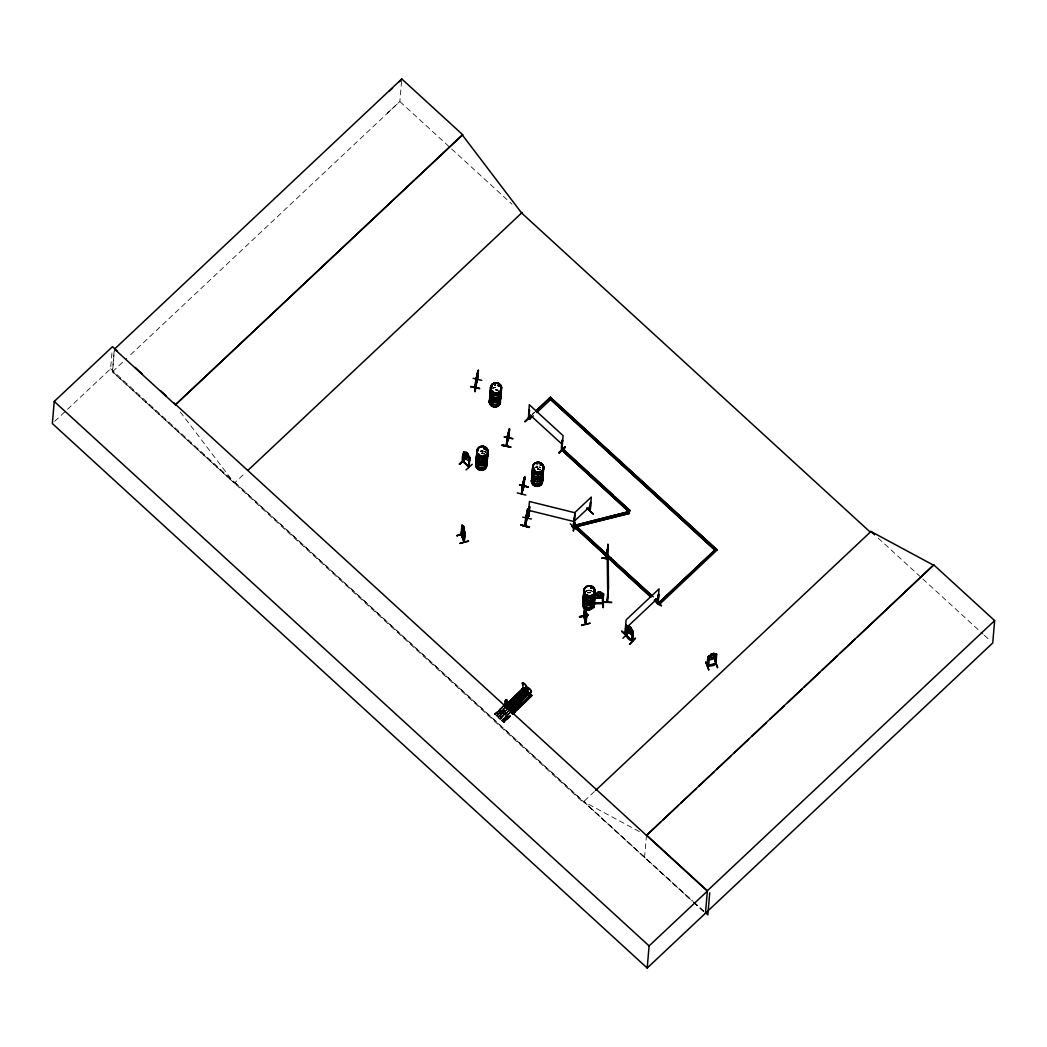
<?xml version="1.0" encoding="UTF-8"?>
<svg xmlns="http://www.w3.org/2000/svg" width="1047" height="1047" viewBox="0 0 1047 1047"><rect width="100%" height="100%" fill="white"/><g stroke="black" fill="none" stroke-linecap="round" stroke-linejoin="round"><path stroke-width="0.75" stroke-dasharray="5 3.75" d="M54.732 421.326L110.602 368.793L112.081 351.412M114.097 351.517L112.343 371.881L234.358 483.125L245.731 472.433M594.395 791.558L583.009 802.251L112.579 371.659L114.516 349.083M401.59 81.169L399.849 101.546L128.009 357.158M494.799 714.159L497.089 716.305L504.811 708.884L497.037 716.266L496.343 715.651L505.217 707.209M495.912 713.086L498.058 714.918M496.658 712.366L498.804 714.198M497.783 711.293L499.929 713.125M504.955 711.149C491.2 718.517 501.997 723.189 508.07 711.868M499.17 716.056L501.317 717.902M499.916 715.35L502.063 717.182M500.191 719.053L499.602 718.608L506.264 712.3L499.655 718.661L500.309 719.276L507.926 711.698M501.042 714.263L503.175 716.109M502.037 713.321L504.183 715.153M502.324 721.147L501.565 720.467L510.386 711.986M503.149 712.235L505.295 714.08M502.874 719.446L505.007 721.278M510.661 716.318L504.039 722.666L501.762 720.441M504.733 717.653L506.879 719.485M505.727 716.698L507.874 718.543M506.853 715.625L508.999 717.457M644.559 857.545L646.457 835.414M503.097 713.295L503.358 714.185M500.885 711.096L500.571 710.023M507.677 716.514L506.735 716.829L507.219 717.627M499.943 710.193L500.257 711.266M503.097 713.36L503.829 713.072M503.764 705.927L494.616 714.119L503.437 705.626M503.581 705.704L494.616 714.106M503.895 706.044L495.035 714.486L504.183 706.293M495.179 714.564L504 706.084M496.343 715.638L505.308 707.235M506.604 706.398L496.514 715.703M503.555 709.709L497.037 716.266M507.442 709.277L498.568 717.719L497.875 717.103L506.748 708.649M498.15 717.339L504.68 710.848M498.28 717.457L507.258 709.068M499.877 718.87L509.863 709.382M500.021 719.001L509.012 710.573M510.543 712.078L501.578 720.48L508.777 714.551M509.483 713.177L501.853 720.729L510.727 712.287M502.285 721.121L508.934 714.787M509.968 715.69L503.319 722.037L510.085 715.703M503.594 722.286L510.242 715.939M510.517 716.135L503.725 722.391L510.504 716.083M112.579 371.659L126.818 358.27M532.164 414.39L534.441 412.243M532.138 414.664L534.428 412.518M387.259 113.22L399.849 101.546L450.485 147.902M504.013 714.185L504.131 713.164M504.013 714.119L503.358 714.119M492.771 388.005L494.132 387.482M536.273 466.975L534.912 467.486A5.601 5.183 4.9 0 1 537.713 466.792L534.912 467.486A5.601 5.183 4.9 0 1 537.7 466.923M587.563 590.429L586.189 590.953A5.601 5.183 4.9 0 1 592.968 591.791L591.791 590.94M494.328 385.034L495.781 384.864M494.119 387.482L495.571 387.298A5.523 5.117 4.9 0 0 492.836 387.927M587.537 590.429L591.817 590.953M588.807 592.484L587.341 592.667L590.259 592.759A5.497 5.091 4.9 0 0 587.393 592.707A5.51 5.104 4.9 0 1 590.233 592.694M496.828 389.811L495.362 389.641A5.51 5.104 4.9 0 1 498.136 390.4A5.484 5.091 4.9 0 0 495.388 389.589L498.202 390.243M481.803 453.168A5.51 5.104 4.9 0 1 484.565 453.861A5.484 5.091 4.9 0 0 481.816 453.063L484.63 453.809A5.497 5.091 4.9 0 0 481.803 453.181L483.256 453.286M539.153 466.975L540.527 467.486A5.601 5.183 4.9 0 0 539.153 467.093M639.324 831.58L583.689 801.622L692.42 900.747M507.69 716.449L507.939 717.339L506.918 717.417M484.8 451.466L486.004 452.304M693.624 901.847L704.5 911.767M878.184 538.119L921.596 577.852M922.8 578.952L983.094 634.142M984.298 635.241L990.318 640.764M451.689 149.001L511.983 204.178M235.038 482.497L692.329 901.061M693.533 902.161L704.278 911.989M110.602 368.793L692.316 901.258M693.507 902.344L704.251 912.186M180.267 411.929L234.358 483.125M494.328 385.388A5.523 5.117 4.9 0 1 495.755 385.217M494.367 384.982A5.51 5.104 4.9 0 1 495.794 384.812M492.81 388.345A5.51 5.104 4.9 0 1 495.545 387.665M492.771 388.136A5.601 5.183 4.9 0 1 495.558 387.442M586.202 591.084A5.601 5.183 4.9 0 1 592.968 591.908M586.255 590.888A5.523 5.117 4.9 0 1 592.929 591.699M586.228 591.293A5.51 5.104 4.9 0 1 591.738 591.293M483.439 451.087A5.601 5.183 4.9 0 0 480.547 451.087L483.465 450.943A5.523 5.117 4.9 0 0 480.586 450.891M484.8 451.597A5.601 5.183 4.9 0 1 485.978 452.422M484.787 451.401A5.523 5.117 4.9 0 1 485.939 452.212M480.56 451.309A5.51 5.104 4.9 0 1 483.413 451.309M484.748 451.82A5.51 5.104 4.9 0 1 485.9 452.631M481.816 453.037A5.51 5.104 4.9 0 1 484.578 453.717M481.79 453.403A5.51 5.104 4.9 0 1 484.552 454.084A5.484 5.091 4.9 0 0 481.79 453.416M536.47 464.868A5.523 5.117 4.9 0 1 537.896 464.685M534.938 467.826A5.51 5.104 4.9 0 1 537.687 467.145M539.113 467.315A5.51 5.104 4.9 0 1 540.448 467.826M498.778 710.259L500.911 712.248L498.778 710.259M499.903 709.185L502.037 711.175L499.903 709.185M503.62 718.648L505.753 720.637L503.62 718.648M538.983 469.2L537.517 469.017A5.497 5.091 4.9 0 1 540.278 469.75L538.983 469.2M538.969 469.292L537.504 469.108A5.51 5.104 4.9 0 1 540.278 469.881L538.969 469.292M496.788 390.112A5.51 5.104 4.9 0 0 495.349 389.929A5.484 5.091 4.9 0 1 496.775 390.125M590.22 592.838A5.51 5.104 4.9 0 0 587.38 592.838A5.497 5.091 4.9 0 1 590.22 592.864M540.291 469.737A5.51 5.104 4.9 0 0 537.53 469.043A5.497 5.091 4.9 0 1 540.278 469.737M540.252 470.09A5.51 5.104 4.9 0 0 537.491 469.409A5.497 5.091 4.9 0 1 540.252 470.103"/><path stroke-width="1.5" d="M524.992 526.052L525.947 516.393L525.555 525.293M527.256 517.977L525.385 525.96M611.605 602.208L602.745 602.208L611.605 602.588M475.168 387.01L476.28 377.771M477.026 379.852C478.021 374.106 472.642 410.293 475.901 378.477M477.458 379.956L477.615 379.236M506.251 445.813L506.813 444.857M507.324 437.136C507.141 440.381 505.858 456.034 507.415 436.35M508.214 438.51L509.051 429.767M522.231 484.997L522.728 484.355L521.445 493.935L523.605 485.69L523.814 486.567L521.471 493.438M462.709 461.321L468.964 467.25L469.867 457.356L463.69 451.689L465.81 453.364C464.842 449.058 471.058 457.919 465.902 452.278M463.441 461.832C461.217 463.075 462.578 451.178 464.201 453.011L463.507 461.923M469.867 457.46C467.237 479.421 470.142 459.227 469.082 457.827M469.161 466.936L462.866 461.347L463.69 451.689M529.599 410.385L528.591 419.441L529.272 404.692L563.09 435.644L561.938 449.922C561.414 448.482 560.943 448.81 562.265 440.29L562.632 441.023L562.265 440.29M528.277 418.316L528.63 419.441L528.015 418.538M561.873 449.87L562.056 440.499M626.472 636.131L626.8 635.516M631.655 640.358L632.663 631.681M117.29 351.059L112.487 346.675L54.248 401.446L52.35 423.564L647.203 968.043L992.739 642.963L994.65 620.609L933.754 564.883L646.457 835.414L660.709 822.026M175.399 404.809L462.669 134.697L401.786 78.957L114.516 349.083L175.399 404.809L462.669 134.697M401.786 78.957L399.444 81.718M459.568 464.227L465.771 458.285L459.594 464.096M465.169 532.858L456.898 535.737L465.208 532.779M464.201 453.011L463.298 462.133L462.826 460.968M470.849 386.827L479.552 388.516L470.862 386.762M470.967 386.395L479.539 388.516M466.295 452.71L467.551 453.861M473.179 378.32L481.751 380.362M466.02 469.894L472.223 464.292M468.467 541.077L460.039 543.301M460.916 534.52L461.976 525.529L461.531 535.161L462.093 524.756L465.064 532.386L464.004 542.124L461.19 534.297M467.787 455.445L467.616 457.474L465.666 455.707L465.85 453.665L469.305 456.413M467.904 453.992L468.65 458.429L465.588 456.571L464.803 452.723L465.876 453.312M463.14 526.903C462.8 522.257 465.719 533.368 463.154 525.843M463.14 527.387L463.926 531.784L464.096 529.756M463.245 525.816L462.46 528.146L464.436 533.054M463.428 526.536L464.03 528.054M468.637 466.504L469.292 457.618M475.102 386.906L477.615 379.407M476.372 377.797L475.351 386.526M476.922 377.221L477.092 375.192M464.227 528.303L463.638 541.456L464.057 540.867M477.471 373.399L476.359 377.862M463.978 541.247L464.737 532.4L464.737 533.185M465.156 532.36L464.292 542.019L461.295 534.009M504.288 437.044L512.978 438.719L504.301 436.861M506.303 445.59L508.75 437.816M508.423 438.065L509.156 429.296L508.947 430.854M508.724 438.143C507.939 442.724 510.347 421.025 509.365 431.652M501.997 445.355L510.687 447.095L501.984 445.407M517.297 492.915L525.869 495.074M530.096 416.719L525.005 421.47M521.995 493.124L522.427 484.277M522.623 484.29L521.746 494.001L523.997 485.939M523.435 481.712L523.251 483.74L523.919 481.319M523.814 479.919L524.612 477.118L523.186 484.617M529.232 414.651L528.905 419.297L528.12 418.682M524.246 477.707L523.736 486.947L524.743 476.555L524.56 479.578M504.863 704.71L506.669 706.332M523.906 486.161L524.665 477.314M507.141 700.626C506.591 698.571 504.759 700.901 506.264 699.54M528.709 417.884L529.939 419.022L528.735 417.609L531.012 415.463M505.976 703.806L503.712 705.887M522.806 689.436L507.245 704.16C506.853 705.246 505.295 702.066 509.169 705.704M531.156 415.842L524.979 421.601M506.617 703.505L504.131 706.254M522.702 517.166L531.353 519.011M507.442 702.066L507.232 700.548M507.154 701.686L507.298 700.692M505.91 707.824L508.122 705.704L507.821 704.945L505.308 707.235M507.258 709.068L509.483 706.921L507.01 708.898C510.818 703.218 507.01 709.238 509.928 709.316M509.824 701.11L513.043 703.859M519.521 484.84L528.094 486.881M525.947 516.393L525.018 525.725M510.373 703.348L510.413 704.67L510.491 703.519M526.471 517.859L527.138 512.075M510.373 707.811L510.53 707.078L509.889 707.445M526.667 518.946L527.609 509.287L527.4 511.041M526.968 519.011L527.91 508.659L527.23 518.304M527.125 519.534L528.814 511.46L526.654 519.417M511.041 708.387L509.117 710.769L511.381 708.688L511.08 707.929L508.567 710.219M528.421 515.386L529.101 515.935L528.447 515.098M513.004 698.061L516.21 700.823M529.847 506.787L528.905 515.975L529.481 511.041M512.376 706.633L512.951 705.809L513.933 706.542M513.488 706.882L516.695 709.644M529.481 526.824L520.83 524.992L529.442 527.099M514.548 709.526L514.26 707.183M514.221 710.455L514.169 711.109M512.127 713.531L514.378 711.45L515.242 711.724M516.289 704.199L519.495 706.947M519.456 701.15L522.662 703.911M522.139 689.646L521.916 688.952L524.835 692.067M525.738 688.704L525.502 689.816L524.756 687.827M550.486 397.415L717.274 550.068L550.486 397.415L535.567 411.445M550.513 399.666L536.797 412.57M510.386 706.961L527.007 691.125L526.34 690.549M526.903 694.344L526.693 693.651L529.612 696.765M515.229 711.711L531.784 695.836L529.455 693.507M559.019 452.736L565.432 447.174L559.32 453.037M630.163 510.452L628.933 511.865L561.493 449.83L562.697 448.705L630.137 510.727L615.688 497.495M561.48 450.105L562.697 448.705M570.275 523.814L576.635 529.599M572.186 525.764L572.63 527.583L629.404 513.396L628.959 511.59L572.159 526.039L628.959 511.59L561.493 449.83M572.63 527.583L629.404 513.396M573.965 518.003C575.248 517.113 572.055 527.4 573.874 527.099L575.209 512.808L529.455 501.487L528.238 515.726L529.01 515.909M573.128 530.737L575.209 522.767L573.52 530.986M573.952 526.549L573.625 526.484M653.236 596.777L575.85 525.947L574.646 527.073L650.815 597.091M575.85 525.947L616.303 563.273M579.567 616.932L588.231 615.139L579.58 616.801M589.801 511.368L590.351 502.508M573.691 526.785L574.842 512.546L591.306 497.076L590.128 511.394L590.626 502.246M581.53 625.059L590.181 623.187L581.635 625.478M584.265 617.036L584.815 607.378L583.794 615.963M583.964 617.102L584.907 606.697L585.509 609.092M586.857 508.214L593.23 513.868M585.234 613.424L585.679 607.862L586.333 610.493M586.189 610.179L585.587 607.875M585.836 615.885L586.307 610.44M585.509 623.017L586.255 614.576L586.726 615.243M586.019 623.737L586.556 614.524M586.83 614.524L585.993 624.182L584.069 615.819M594.029 603.007C606.449 602.038 601.24 607.587 602.719 594.487L603.53 594.761L602.836 603.661L594.107 603.687L594.853 594.487L595.651 594.487C594.225 607.967 591.974 602.025 602.666 603.242M593.845 600.716L593.57 607.574L593.518 600.716M594.905 603.687L594.918 603.007M597.85 593.466L597.85 592.249L600.742 592.34L597.85 592.249M598.413 592.471L600.153 592.471M606.435 558.823L602.13 558.038M600.559 593.466L600.742 592.249L600.559 593.374L601.973 593.741L601.803 595.769L600.271 596.646L596.188 595.769L596.358 593.741C601.017 592.707 592.092 594.251 595.913 593.374M602.81 599.185L603.033 607.561M606.396 558.326L607.456 549.466L606.331 559.059M602.745 603.648L603.53 593.728L600.651 593.427M606.763 559.124L607.914 544.1L608.543 587.877L607.325 602.182L607.339 600.952M607.757 592.51L607.011 602.182L607.024 600.952M608.071 592.51L607.365 602.012M610.951 557.75L602.117 558.156M626.865 628.75L627.114 625.844L633.186 631.459L632.336 641.314L621.787 631.171L628.108 637.126M622.913 638.264L629.103 632.323M625.74 633.448L624.863 634.129L626.145 619.837L659.073 588.872L657.765 603.137C657.621 604.407 657.359 601.24 658.066 594.775L658.838 594.447L658.144 603.242M625.91 625.412L626.237 624.693L625.242 634.233M625.713 633.775L625.569 633.16M625.87 628.946L626.237 624.693M625.713 633.854L626.459 624.889M626.904 635.673L626.996 626.564L625.949 635.555M627.572 627.088L626.499 636.105M627.82 626.054L631.354 628.082L632.035 632.48L628.959 630.647L628.161 626.787L629.234 627.375C628.449 624.666 632.257 628.03 631.197 629.234L633.252 631.511L632.545 641.117L621.735 631.367M629.666 626.787L630.922 627.912M632.453 631.891L631.694 640.856C626.093 638.984 624.221 632.964 626.983 625.831M629.718 644.428L635.542 638.12L629.469 644.193M658.838 594.447L657.464 603.897L657.856 603.098M655.592 599.237L659.165 602.509L716.043 548.942M654.388 600.363L659.152 604.721L654.414 600.088M660.356 603.596L655.618 598.963M661.272 605.82L654.859 600.075M647.203 968.043L649.101 945.912L707.353 891.141L173.632 402.624M714.839 550.068L549.309 398.266L714.839 550.068L659.113 602.47M715.965 655.278C715.572 662.437 718.975 665.944 707.654 666.088C708.78 665.971 706.097 662.149 708.361 656.233M709.094 656.77C708.871 679.006 707.065 655.317 709.185 657.045M705.822 662.123L708.793 669.753M711.175 654.048L709.578 657.909L713.491 657.738L714.957 656.508L715.14 654.467L713.779 654.467L713.962 653.315L711.201 654.126M711.711 654.113L713.387 653.681M717.719 667.58L714.8 659.623L717.378 667.672M715.873 655.003L715.153 664.191L715.912 663.34M708.911 660.081L715.441 658.38L716.619 654.074L715.729 653.956L716.645 654.166L715.912 664.034L707.628 665.709M705.456 913.272L707.379 890.735L994.65 620.609M709.735 892.882L707.851 914.829L705.704 912.866M857.755 636.733L933.754 564.883M521.184 703.505L520.909 702.537M479.081 454.411L479.67 454.791L478.911 454.241M492.483 391.408L492.352 390.976M493.137 391.342L492.391 390.871M485.481 449.307L485.873 448.443M498.176 385.767L498.49 384.864L498.778 385.846M534.022 477.851L534.494 477.275M535.226 470.522L534.533 470.352M535.344 470.744L534.585 470.339L535.383 470.797M540.553 464.868L540.684 465.195M541.561 464.973L541.05 464.253M586.726 594.722L587.589 594.892M527.439 513.619L527.662 511.59M478.243 372.981L476.11 380.794M507.167 439.256L509.379 431.56M527.125 514.313L527.505 512.127M510.674 447.134L502.102 444.857L510.7 446.925M526.51 515.176L526.837 513.501L526.091 516.551M528.002 508.685L525.777 517.113M477.511 375.664L477.942 373.491M509.078 432.071L507.69 437.109L508.253 433.406M523.84 482.183L524.272 480.01M506.813 705.691L507.429 703.034M522.963 684.476L522.833 684.607A2.958 0.864 46.1 0 1 522.977 683.037A2.958 0.864 46.1 0 1 525.987 685.746A2.958 0.864 46.1 0 1 525.856 687.303L525.044 691.177L522.911 689.266L522.963 684.476A2.958 0.864 46.1 0 1 523.094 682.919A2.958 0.864 46.1 0 1 526.118 685.628A2.958 0.864 46.1 0 1 525.987 687.185L525.175 691.059L510.465 704.971L524.783 691.177M529.821 695.875L530.633 692.015A2.958 0.864 46.1 0 0 530.764 690.444A2.958 0.864 46.1 0 0 527.753 687.735A2.958 0.864 46.1 0 0 527.609 689.306L527.688 693.965L529.952 695.758L530.764 691.884A2.958 0.864 46.1 0 0 530.894 690.326A2.958 0.864 46.1 0 0 527.871 687.617A2.958 0.864 46.1 0 0 527.74 689.188L527.819 693.847M507.664 435.212L507.402 436.429L509.326 429.152M522.689 484.395L523.369 481.319M526.994 512.52L527.819 509.222M526.641 515.896L527.204 513.436M525.934 519.731L527.452 513.593L525.869 519.364M477.118 374.826L476.555 378.53L477.589 374.8M523.461 481.345L522.859 483.151M527.609 509.287L527.74 510.072M525.018 525.96L526.89 517.82M529.075 506.591L529.769 507.062M527.007 519.482L529.259 511.407M573.115 526.837L573.612 525.96M477.288 373.844L478.283 370.599L476.621 376.645M507.232 436.35L506.251 445.996L508.201 438.863M509.156 429.296L508.148 433.432M508.894 431.338L508.057 435.801L508.724 433.379M508.319 437.882L508.214 438.628M524.154 477.681L523.343 481.371M522.466 487.221L524.586 479.5M528.068 487.104L519.521 484.748L528.094 486.973M478.178 370.638L478.505 370.062L477.589 379.315M573.664 526.261L574.149 526.785M516.393 698.336L515.176 697.603L514.509 698.82M519.521 702.55L519.391 703.741M486.096 449.228L485.337 448.247M540.213 464.646L541.26 464.083M590.639 587.511L591.882 587.027M590.953 587.328L591.476 588.231L592.052 587.459M592.249 587.864L590.914 588.192M511.158 705.861L510.072 708.675L508.646 707.406L508.305 703.309L509.523 702.511M512.768 706.699L511.957 707.013M525.123 688.599L525.267 688.847M498.163 384.969L499.327 384.681M484.591 448.443L486.201 448.836M478.191 461.635L478.414 461.91M541.744 465.182L540.291 464.999M591.045 587.21L591.11 587.943M591.843 588.061L591.476 587.04M513.436 710.965L513.894 710.573M528.172 515.373L529.075 515.595M593.191 514.064L586.844 508.096M506.892 705.613L505.387 704.422L505.204 700.875M503.45 705.639L505.845 703.178M503.489 705.678L506.015 703.335M503.856 706.005L506.395 704.173L505.675 703.545M504 706.084L506.054 703.872M523.369 687.905L506.866 704.16L523.814 688.023M507.86 704.723L523.291 689.894L507.887 704.723C506.722 702.707 505.675 705.626 506.944 704.003L523.552 687.918M522.911 689.266L525.175 691.059M507.389 704.291L522.885 689.515M524.181 688.481L507.376 704.278M505.178 707.17L507.703 705.338M505.439 707.406L507.821 704.945M505.727 707.615L507.965 705.469L505.819 703.571M505.858 707.785L507.978 705.534M506.696 708.623L509.274 706.306M511.041 705.717L510.7 705.05L526.549 689.986M510.936 705.403L525.267 691.622M509.981 706.594L526.798 690.209M507.389 709.238L509.614 707.222M510.046 706.646L526.772 690.771L524.678 688.795M510.255 706.764L526.798 690.863L526.17 690.313M508.423 710.154L510.962 708.322M508.698 710.389L511.08 707.929M508.842 710.52L511.224 708.453M528.146 692.604L511.577 708.479L528.382 692.041M511.603 708.492L528.63 692.263M528.591 692.721L511.551 708.439M513.266 707.942L528.683 693.088M513.331 707.994L528.957 693.179M513.54 708.112L528.984 693.271M513.684 708.309L528.094 694.593M512.808 709.552L510.386 711.986L512.965 709.696M529.141 693.638L531.536 695.483L512.402 713.779M513.056 710.298L510.714 712.287L512.938 710.01L514.744 711.62M510.962 712.444L513.514 710.821M511.093 712.614L513.318 710.52M513.187 710.939L513.593 710.337M515.242 709.67L529.56 695.875M531.575 694.907L514.614 711.162L514.116 710.717L530.921 694.92L531.536 695.535L514.784 711.332M531.326 694.684L514.378 710.861M512.271 713.609L531.549 695.47M512.546 713.91L514.915 711.842L512.86 714.185M512.821 714.146L514.928 711.895M465.405 458.141L459.62 464.305M459.306 463.991L465.706 458.39M530.803 415.515L525.031 421.679M633.003 634.43L632.27 634.927C630.477 635.673 624.994 625.949 627.467 630.438M661.534 605.703L658.341 602.823M248.113 470.195L522.296 212.371M463.376 454.673C463.926 456.78 467.695 461.832 469.684 460.327M535.593 411.157L550.513 397.127M529.939 419.022L533.368 415.79M574.083 521.406L590.547 505.923M625.386 628.684L658.314 597.719M659.152 604.721L717.3 549.793M595.573 790.446L870.96 531.496L933.728 565.288M663.078 819.788L678.508 805.274M680.877 803.049L696.32 788.535M698.689 786.297L714.119 771.796M716.488 769.558L730.741 756.17M734.3 752.819L748.54 739.418M752.099 736.067L766.352 722.679M769.911 719.328L784.151 705.94M787.724 702.589L801.963 689.188M804.332 686.963L819.762 672.449M822.144 670.211L837.574 655.71M839.943 653.472L855.373 638.958M389.144 91.272L392.573 88.092M870.96 531.496L870.279 532.138L521.628 213.012L462.617 135.338M586.582 617.429L584.553 609.642M464.868 535.187L461.845 527.675M485.913 449.32L484.578 448.993M633.003 634.299L632.218 634.848L627.415 630.425M573.952 527.06L573.233 526.89M506.225 704.382L506.748 704.356M606.422 557.92L606.435 558.745M520.752 703.977L519.561 703.846M499.053 385.846L499.432 384.982M499.314 385.977L498.228 385.702M591.071 587.04L591.725 587.288M462.264 526.235L461.688 525.633M463.651 533.002L456.898 535.737M460.013 543.458L468.467 541.116M711.293 654.139L713.989 653.407M715.795 653.995C712.444 653.629 704.984 656.286 708.976 660.029M705.809 662.149L708.767 669.936M715.049 663.654L708.256 665.238M584.684 611.631L584.658 609.629M584.998 608.111L584.527 607.443M579.58 617.023L588.205 615.322M579.475 616.591L588.113 614.89M515.739 699.37L514.614 698.951M519.953 702.406L521.17 703.034M626.171 635.346L626.917 635.621M606.723 557.92L602.117 558.26M595.874 593.44L602.64 593.427M594.866 594.775L595.651 594.487M603.53 594.761L602.719 594.487M573.429 526.261L574.083 526.445M498.778 385.793L499.498 385.113M603.281 599.355L603.399 607.561M505.505 700.181L505.335 701.307M510.936 706.071L510.151 708.597L508.724 707.314M574.044 526.733L573.154 526.51M478.322 370.782C474.723 399.025 479.356 363.021 477.196 373.792M477.825 371.436L477.72 372.248M524.167 477.956L524.063 478.78M528.696 510.347L574.45 521.668M507.546 705.102L508.083 705.691M510.805 708.073L511.342 708.675M602.588 593.374L603.53 593.728M584.043 616.146L585.993 623.999M585.639 624.13L583.768 616.002M528.395 418.721L529.023 409.861L529.389 410.594M506.355 699.736L507.036 700.443M509.889 702.786L508.227 703.401L508.593 704.291M509.614 702.72L510.295 703.427M524.612 687.971L525.581 688.847M515.032 711.463L511.813 708.387L514.902 711.842L512.768 709.931M512.428 710.704L513.855 711.986M463.533 461.701L469.108 466.582M870.868 531.418L874.572 534.808M528.513 413.539L562.331 444.491M562.671 448.98L589.173 473.244M591.594 475.443L613.267 495.296M619.876 566.545L652.019 595.965M574.646 527.073L650.841 596.816M463.612 452.723L469.867 458.416M646.496 834.996L707.379 890.735M135.272 367.523L142.457 374.106M160.44 390.557L166.434 396.041M54.248 401.446L649.101 945.912M514.195 707.968L514.849 709.251L513.763 712.065L512.336 710.782L512.376 707.589M507.245 701.608L507.651 702.432M510.779 704.971L511.067 705.953M464.737 532.4L465.025 533.093M461.217 534.389L464.279 541.849M585.6 609.066L585.247 608.124L586.333 615.243L586.215 611.527M716.397 657.084L715.441 658.38M585.077 607.26L586.857 614.602L585.574 609.433M585.404 611.461L586.006 613.922M586.255 614.576L586.425 615.296M607.155 549.479L607.168 550.212M505.426 701.228L505.465 704.343M607.155 552.947L607.784 596.725M593.963 600.559L594.068 607.574M500.924 391.447A5.51 5.104 4.9 0 1 495.689 397.886A5.51 5.104 4.9 0 1 490.284 391.447M501.016 391.29A5.601 5.183 4.9 0 1 494.982 397.781A5.601 5.183 4.9 0 1 490.755 390.034M490.637 392.259A5.51 5.104 4.9 0 0 494.092 399.745A5.51 5.104 4.9 0 0 500.95 394.811A5.484 5.091 4.9 0 1 494.105 399.601A5.484 5.091 4.9 0 1 490.677 392.141M501.147 389A5.523 5.117 4.9 0 1 495.898 395.452A5.523 5.117 4.9 0 1 490.48 389.013M491.017 387.77A5.523 5.117 4.9 0 1 491.881 386.709M500.963 391.041A5.523 5.117 4.9 0 1 495.728 397.48A5.523 5.117 4.9 0 1 490.31 391.041M501.173 388.594A5.51 5.104 4.9 0 1 495.938 395.033A5.51 5.104 4.9 0 1 490.533 388.607M491.056 387.364A5.51 5.104 4.9 0 1 491.92 386.304M499.759 397.179A5.51 5.104 4.9 0 1 495.1 404.849A5.51 5.104 4.9 0 1 490.218 397.179M490.048 399.221A5.51 5.104 4.9 0 1 490.899 398.161A5.497 5.091 4.9 0 0 490.048 399.234A5.51 5.104 4.9 0 1 490.912 398.03A5.484 5.091 4.9 0 0 490.075 399.103M500.649 395.674A5.601 5.183 4.9 0 1 494.603 402.166A5.601 5.183 4.9 0 1 490.376 394.431M499.799 396.761A5.523 5.117 4.9 0 1 495.139 404.443A5.523 5.117 4.9 0 1 490.245 396.761M499.982 394.732A5.523 5.117 4.9 0 1 495.31 402.414A5.523 5.117 4.9 0 1 490.415 394.732M500.571 395.557A5.51 5.104 4.9 0 1 494.629 401.943A5.51 5.104 4.9 0 1 490.467 394.326M594.343 594.395A5.51 5.104 4.9 0 1 589.121 600.834A5.51 5.104 4.9 0 1 583.702 594.408M584.239 593.165A5.51 5.104 4.9 0 1 585.103 592.118M584.174 592.982A5.601 5.183 4.9 0 1 585.051 591.908M594.094 590.416A5.601 5.183 4.9 0 1 589.356 598.203A5.601 5.183 4.9 0 1 584.396 590.416M594.395 593.989A5.523 5.117 4.9 0 1 589.16 600.441A5.523 5.117 4.9 0 1 583.729 593.989M584.265 592.759A5.523 5.117 4.9 0 1 585.129 591.699M594.002 590.717A5.523 5.117 4.9 0 1 589.33 598.4A5.523 5.117 4.9 0 1 584.435 590.717M584.187 592.864A5.601 5.183 4.9 0 1 585.064 591.791M594.029 590.312A5.51 5.104 4.9 0 1 589.369 597.981A5.51 5.104 4.9 0 1 584.488 590.325M593.178 600.127A5.51 5.104 4.9 0 1 588.519 607.797A5.51 5.104 4.9 0 1 583.637 600.127M593.269 599.944A5.601 5.183 4.9 0 1 588.532 607.731A5.601 5.183 4.9 0 1 583.585 599.944A5.601 5.183 4.9 0 0 587.812 607.561A5.601 5.183 4.9 0 0 593.858 601.07M594.264 600.101A5.601 5.183 4.9 0 1 587.288 605.114A5.601 5.183 4.9 0 1 583.794 597.51A5.601 5.183 4.9 0 0 588.021 605.127A5.601 5.183 4.9 0 0 594.068 598.635M487.352 454.922A5.51 5.104 4.9 0 1 482.13 461.347A5.51 5.104 4.9 0 1 476.712 454.922M487.457 454.751A5.601 5.183 4.9 0 1 482.144 461.295A5.601 5.183 4.9 0 1 476.647 454.751M487.091 451.061A5.601 5.183 4.9 0 1 485.546 457.905A5.601 5.183 4.9 0 1 478.034 456.989A5.601 5.183 4.9 0 1 478.27 449.988M483.649 448.64A5.601 5.183 4.9 0 1 486.188 449.988M487.405 454.503A5.523 5.117 4.9 0 1 482.17 460.955A5.523 5.117 4.9 0 1 476.738 454.503M487.575 452.474A5.523 5.117 4.9 0 1 482.34 458.913A5.523 5.117 4.9 0 1 476.909 452.474M477.445 451.244A5.523 5.117 4.9 0 1 478.309 450.184M487.601 452.068A5.51 5.104 4.9 0 1 480.939 458.324A5.51 5.104 4.9 0 1 478.348 449.778M483.649 448.456A5.51 5.104 4.9 0 1 486.148 449.778M486.188 460.641A5.51 5.104 4.9 0 1 481.528 468.31A5.51 5.104 4.9 0 1 476.647 460.641M486.292 460.34A5.601 5.183 4.9 0 1 481.555 468.127A5.601 5.183 4.9 0 1 476.594 460.34M486.58 463.926A5.51 5.104 4.9 0 1 479.932 470.182A5.51 5.104 4.9 0 1 477.34 461.635M486.58 463.795A5.484 5.091 4.9 0 1 482.078 470.155A5.484 5.091 4.9 0 1 475.809 465.104M475.979 463.795A5.484 5.091 4.9 0 1 476.503 462.565M486.41 458.193A5.523 5.117 4.9 0 1 481.738 465.876A5.523 5.117 4.9 0 1 476.856 458.193M486.24 460.235A5.523 5.117 4.9 0 1 481.568 467.904A5.523 5.117 4.9 0 1 476.673 460.235M486.436 457.788A5.51 5.104 4.9 0 1 481.777 465.457A5.51 5.104 4.9 0 1 476.895 457.801M543.066 470.928A5.51 5.104 4.9 0 1 537.831 477.367A5.51 5.104 4.9 0 1 532.426 470.928M532.949 469.697A5.51 5.104 4.9 0 1 533.813 468.637M542.582 469.514A5.601 5.183 4.9 0 1 538.577 477.262A5.601 5.183 4.9 0 1 532.347 470.77M532.884 469.514A5.601 5.183 4.9 0 1 533.761 468.441A5.601 5.183 4.9 0 0 532.897 469.383M542.883 472.982A5.51 5.104 4.9 0 1 537.661 479.421A5.51 5.104 4.9 0 1 532.242 472.982M542.791 467.067A5.601 5.183 4.9 0 1 538.053 474.854A5.523 5.117 4.9 0 1 533.159 467.25M533.093 467.067A5.601 5.183 4.9 0 0 538.053 474.854A5.523 5.117 4.9 0 0 542.712 467.25M542.595 469.383A5.601 5.183 4.9 0 1 538.59 477.131A5.601 5.183 4.9 0 1 532.36 470.64M542.739 466.844A5.51 5.104 4.9 0 1 538.079 474.513A5.51 5.104 4.9 0 1 533.198 466.844M542.883 472.982A5.497 5.091 4.9 0 1 537.661 479.395A5.497 5.091 4.9 0 1 532.256 472.982M541.901 476.66A5.51 5.104 4.9 0 1 537.242 484.316A5.51 5.104 4.9 0 1 532.36 476.66M541.993 476.477A5.601 5.183 4.9 0 1 537.255 484.264A5.601 5.183 4.9 0 1 532.295 476.477M542.778 475.286A5.601 5.183 4.9 0 1 536.731 481.777A5.601 5.183 4.9 0 1 532.504 474.029M542.516 477.471A5.523 5.117 4.9 0 1 536.548 483.884A5.523 5.117 4.9 0 1 532.386 476.241M542.778 475.155A5.601 5.183 4.9 0 1 536.745 481.646A5.601 5.183 4.9 0 1 532.517 473.911M520.843 524.979L529.363 527.452L520.817 525.044M508.724 702.066L511.918 705.05L508.724 702.066M511.512 699.383L514.705 702.367L511.512 699.383M511.682 710.625L513.789 712.915L511.682 710.625M514.692 696.334L517.885 699.317L514.692 696.334M514.614 705.691L517.807 708.675L514.614 705.691M517.781 702.655L520.974 705.639L517.781 702.655M530.358 693.546L530.279 694.514L530.358 693.546M558.993 452.566L565.131 446.729L559.006 452.579M597.811 593.741L597.641 595.769L600.35 595.769L600.52 593.741L597.811 593.741M629.208 627.742L629.038 629.77L630.988 631.537L631.158 629.509L629.208 627.742M711.149 655.514L710.965 657.542L713.57 656.862L713.74 654.833L711.149 655.514M603.268 596.646L602.221 597.785L595.468 597.824L602.287 597.824L603.268 596.646M492.195 391.486A5.51 5.104 4.9 0 0 501.382 389.196A5.51 5.104 4.9 0 0 494.55 382.94A5.51 5.104 4.9 0 0 492.195 391.486A5.497 5.091 4.9 0 0 501.369 389.196A5.497 5.091 4.9 0 0 494.55 382.953A5.497 5.091 4.9 0 0 492.208 391.486M492.182 391.696A5.51 5.104 4.9 0 0 501.369 389.405A5.51 5.104 4.9 0 0 494.524 383.15A5.51 5.104 4.9 0 0 492.182 391.696A5.484 5.091 4.9 0 0 501.343 389.392A5.484 5.091 4.9 0 0 494.537 383.163A5.484 5.091 4.9 0 0 492.195 391.683M494.917 406.89A5.51 5.104 4.9 0 0 500.152 400.451A5.497 5.091 4.9 0 1 494.917 406.877A5.51 5.104 4.9 0 1 489.512 400.451A5.497 5.091 4.9 0 0 494.917 406.877M494.93 406.746A5.51 5.104 4.9 0 0 500.165 400.32A5.484 5.091 4.9 0 1 494.93 406.733A5.51 5.104 4.9 0 1 489.525 400.32A5.484 5.091 4.9 0 0 494.93 406.733M494.066 399.98A5.51 5.104 4.9 0 0 500.937 395.046A5.484 5.091 4.9 0 1 494.079 399.954A5.51 5.104 4.9 0 1 490.624 392.494A5.484 5.091 4.9 0 0 494.079 399.954M589.134 600.769A5.601 5.183 4.9 0 0 594.447 594.238A5.601 5.183 4.9 0 1 589.147 600.651A5.601 5.183 4.9 0 1 583.637 594.238A5.601 5.183 4.9 0 0 589.147 600.651M588.938 602.889A5.51 5.104 4.9 0 0 594.173 596.463A5.497 5.091 4.9 0 1 588.938 602.863A5.51 5.104 4.9 0 1 583.532 596.463A5.497 5.091 4.9 0 0 588.938 602.863M585.626 594.434A5.51 5.104 4.9 0 0 594.801 592.144A5.51 5.104 4.9 0 0 587.969 585.888A5.51 5.104 4.9 0 0 585.626 594.434A5.497 5.091 4.9 0 0 594.788 592.144A5.497 5.091 4.9 0 0 587.969 585.901A5.497 5.091 4.9 0 0 585.626 594.434M588.951 602.745A5.51 5.104 4.9 0 0 594.186 596.306A5.497 5.091 4.9 0 1 588.951 602.732A5.51 5.104 4.9 0 1 583.545 596.306A5.497 5.091 4.9 0 0 588.951 602.732M585.6 594.644A5.51 5.104 4.9 0 0 594.788 592.353A5.51 5.104 4.9 0 0 587.956 586.098A5.51 5.104 4.9 0 0 585.6 594.644A5.497 5.091 4.9 0 0 594.775 592.353A5.497 5.091 4.9 0 0 587.956 586.111A5.497 5.091 4.9 0 0 585.613 594.644M588.349 609.838A5.51 5.104 4.9 0 0 593.008 602.169A5.497 5.091 4.9 0 1 588.349 609.825A5.51 5.104 4.9 0 1 583.467 602.169A5.497 5.091 4.9 0 0 588.349 609.825M588.362 609.694A5.51 5.104 4.9 0 0 593.021 602.038A5.497 5.091 4.9 0 1 588.362 609.694A5.51 5.104 4.9 0 1 583.48 602.038A5.497 5.091 4.9 0 0 588.362 609.694M588.924 603.098A5.51 5.104 4.9 0 0 594.159 596.672A5.497 5.091 4.9 0 1 588.924 603.098A5.51 5.104 4.9 0 1 583.506 596.672A5.497 5.091 4.9 0 0 588.924 603.098M481.227 463.363A5.51 5.104 4.9 0 0 487.182 456.976A5.497 5.091 4.9 0 1 481.227 463.363A5.51 5.104 4.9 0 1 477.066 455.746A5.497 5.091 4.9 0 0 481.227 463.363M478.636 454.948A5.51 5.104 4.9 0 0 487.81 452.657A5.51 5.104 4.9 0 0 480.979 446.402A5.51 5.104 4.9 0 0 478.636 454.948A5.497 5.091 4.9 0 0 487.797 452.657A5.497 5.091 4.9 0 0 480.979 446.415A5.497 5.091 4.9 0 0 478.636 454.948M481.24 463.206A5.51 5.104 4.9 0 0 487.195 456.819A5.484 5.091 4.9 0 1 481.254 463.193A5.51 5.104 4.9 0 1 477.079 455.589A5.484 5.091 4.9 0 0 481.254 463.193M478.61 455.157A5.51 5.104 4.9 0 0 487.797 452.867A5.51 5.104 4.9 0 0 480.966 446.611A5.51 5.104 4.9 0 0 478.61 455.157A5.484 5.091 4.9 0 0 487.771 452.867A5.484 5.091 4.9 0 0 480.966 446.637A5.484 5.091 4.9 0 0 478.636 455.144M481.214 463.572A5.51 5.104 4.9 0 0 487.156 457.186A5.484 5.091 4.9 0 1 481.214 463.559A5.51 5.104 4.9 0 1 477.052 455.955A5.484 5.091 4.9 0 0 481.214 463.559M534.336 470.967A5.51 5.104 4.9 0 0 543.524 468.676A5.51 5.104 4.9 0 0 536.692 462.421A5.51 5.104 4.9 0 0 534.336 470.967A5.497 5.091 4.9 0 0 543.511 468.676A5.497 5.091 4.9 0 0 536.692 462.434A5.497 5.091 4.9 0 0 534.35 470.967M537.674 479.264A5.51 5.104 4.9 0 0 542.896 472.838A5.497 5.091 4.9 0 1 537.674 479.251A5.51 5.104 4.9 0 1 532.256 472.838A5.497 5.091 4.9 0 0 537.674 479.251M534.323 471.176A5.51 5.104 4.9 0 0 543.498 468.886A5.51 5.104 4.9 0 0 536.666 462.63A5.51 5.104 4.9 0 0 534.323 471.176A5.497 5.091 4.9 0 0 543.498 468.873A5.497 5.091 4.9 0 0 536.666 462.63A5.497 5.091 4.9 0 0 534.323 471.163M537.059 486.371A5.51 5.104 4.9 0 0 541.718 478.701A5.497 5.091 4.9 0 1 537.059 486.358A5.51 5.104 4.9 0 1 532.177 478.715A5.497 5.091 4.9 0 0 537.059 486.358M537.072 486.227A5.51 5.104 4.9 0 0 541.731 478.558A5.497 5.091 4.9 0 1 537.072 486.214A5.51 5.104 4.9 0 1 532.19 478.571A5.497 5.091 4.9 0 0 537.072 486.214M537.635 479.631A5.51 5.104 4.9 0 0 542.87 473.192A5.497 5.091 4.9 0 1 537.635 479.618A5.51 5.104 4.9 0 1 532.229 473.205A5.497 5.091 4.9 0 0 537.635 479.618"/></g></svg>
